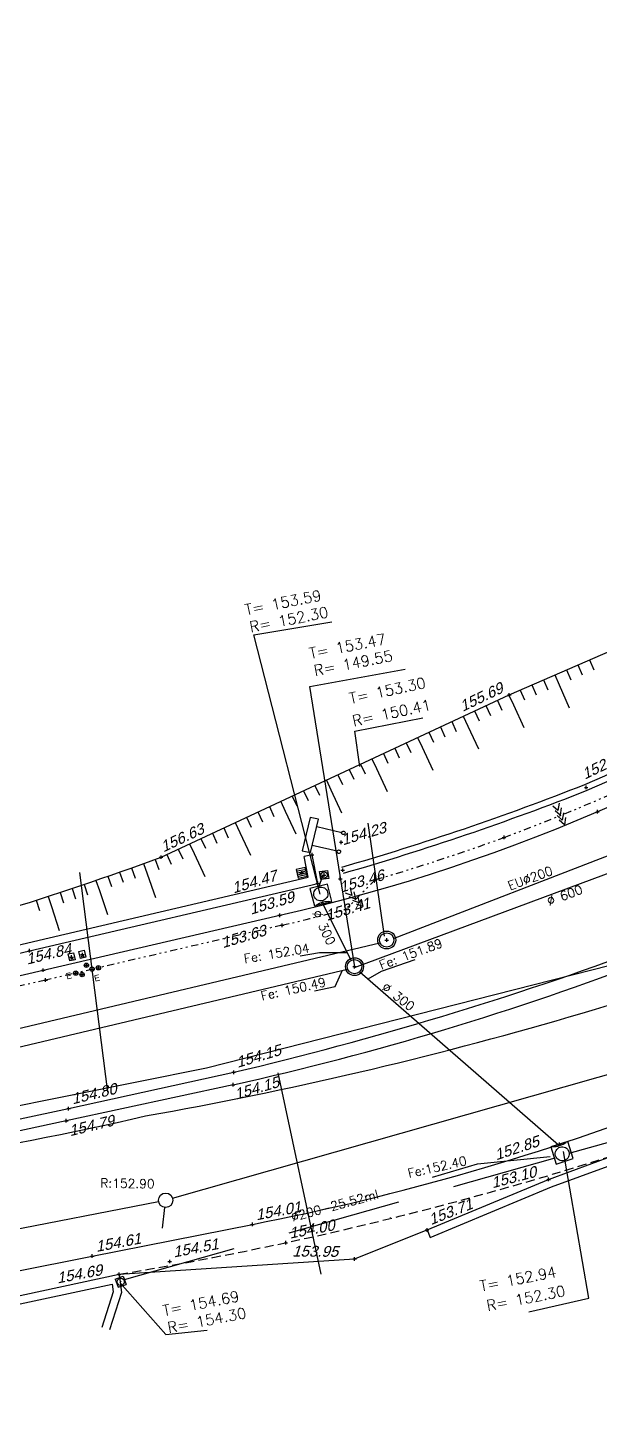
# Model space of a CAD drawing. Header units: metres. Extents: x 1633075 to 1634601, y 8175308 to 8177203.
# Drawn here: x 1633316.1 to 1633348, y 8175418.1 to 8175495.1 of the extents above; entities that cross this region are included whole.
import ezdxf

# ---------------------------------------------------------------- set-up
doc = ezdxf.new("R2010")
doc.units = ezdxf.units.M
doc.header["$LTSCALE"] = 2
doc.header["$PDMODE"] = 2
doc.header["$PDSIZE"] = 0.1
for name, pattern in [('211', [0.5, 0.2, -0.1, 0, -0.1, 0, -0.1]), ('31', [2, 1, 1]), ('CACHE', [0.375, 0.25, -0.125]), ('CACHE2', [4.7625, 3.175, -1.5875]), ('CONTINU', [0])]:
    doc.linetypes.add(name, pattern=pattern)
for name, color, linetype in [('C15785 - ALLEE', 7, 'CACHE'), ('C15785 - BORDURES', 7, 'CONTINU'), ('C15785 - CLOTURES', 3, 'Continuous'), ('C15785 - DBA', 252, 'Continuous'), ('C15785 - EAUP', 5, 'CONTINU'), ('C15785 - EP', 4, 'Continuous'), ('C15785 - EU', 6, 'Continuous'), ('C15785 - HTALUS', 7, 'Continuous'), ('C15785 - MOBILIER', 252, 'Continuous'), ('C15785 - MURS', 7, 'Continuous'), ('C15785 - POINT 2D', 7, 'Continuous'), ('C15785 - RECO-GÉN', 5, 'Continuous'), ('C15785 - Talus', 7, 'Continuous'), ('C15785 - Z', 7, 'Continuous')]:
    doc.layers.add(name, color=color, linetype=linetype)
doc.styles.add('SIMPLEX', font='simplex_.ttf', dxfattribs={"height": 0.6})
doc.styles.get("Standard").update_dxf_attribs({"font": 'arial.ttf'})
doc.styles.add('TXT', font='txt', dxfattribs={"height": 0.3})

# ---------------------------------------------------------------- blocks, each defined once
blk = doc.blocks.new('BLBG')
for p, q in [((0, 0), (0, 1.33)), ((0, 1.33), (1, 1.33)), ((1, 0), (0, 0)), ((0.33, 0), (0.33, 0.41)), ((0.67, 0), (0.67, 0.41)), ((1, 1.33), (1, 0))]:
    blk.add_line(p, q)
blk = doc.blocks.new('REC90')
for p, q in [((-0.46, 0.45), (0.44, 0.45)), ((-0.46, -0.45), (-0.46, 0.45)), ((0.44, 0.45), (0.44, -0.45)), ((0.44, -0.45), (-0.46, -0.45))]:
    blk.add_line(p, q)
blk.add_circle((-0.01, 0), 0.35)
blk = doc.blocks.new('U-GRILLC')
for p, q in [((0.5, 0.5), (-0.5, 0.5)), ((-0.5, 0.5), (-0.5, -0.5)), ((0.4, 0.3), (-0.4, 0.3)), ((0.4, 0.1), (-0.4, 0.1)), ((0.5, -0.5), (0.5, 0.5)), ((-0.5, -0.5), (0.5, -0.5)), ((0.4, -0.1), (-0.4, -0.1)), ((0.4, -0.3), (-0.4, -0.3))]:
    blk.add_line(p, q)
blk = doc.blocks.new('BL19')
at = {"color": 0}
for p, q in [((0.5, 1), (-0.5, 1)), ((-0.5, 1), (-0.5, 0)), ((0.5, 0), (0.5, 1)), ((-0.5, 0), (0.5, 0))]:
    blk.add_line(p, q, dxfattribs=at)
for centre, major_axis, start_param, end_param in [((0.009, 0.554), (-0.275, 0.275), 3.926991, 10.210176), ((0.008, -0.967), (0.742, 0.742), 0.387155, 1.183656)]:
    blk.add_ellipse(centre, major_axis=major_axis, ratio=1, start_param=start_param, end_param=end_param, dxfattribs=at)
blk = doc.blocks.new('TALB200A')
blk.add_line((0, -0.6), (0, -2))
blk = doc.blocks.new('TALB200B')
blk.add_line((0, 0), (0, -0.6))
blk = doc.blocks.new('13')
for p, q in [((0, 0.6), (0.6, 0.6)), ((0, 0.6), (0, 0)), ((0, 0), (0.6, 0)), ((0.6, 0.6), (0.6, 0))]:
    blk.add_line(p, q)
for radius in [0.25, 0.01]:
    blk.add_circle((0.3, 0.3), radius)
blk = doc.blocks.new('TAMPON')
blk.add_circle((0, 0), 0.5)
blk = doc.blocks.new('T24')
for p, q in [((-0.654, 0.225), (-0.309, -0.004)), ((-0.365, 0.225), (-0.02, -0.004)), ((-0.076, 0.225), (0.269, -0.004)), ((0.213, 0.225), (0.558, -0.004)), ((-0.309, -0.004), (-0.654, -0.157)), ((-0.02, -0.004), (-0.365, -0.157)), ((0.269, -0.004), (-0.076, -0.157)), ((0.558, -0.004), (0.213, -0.157))]:
    blk.add_line(p, q)
blk = doc.blocks.new('T1')
at = {"linetype": '31'}
blk.add_point((0, 0), dxfattribs=at)

msp = doc.modelspace()

# ---------------------------------------------------------------- linework, layer by layer
at = {"layer": 'C15785 - ALLEE'}
msp.add_arc((1633289.578, 8175618.215), 194.996, 279.33945, 287.66239, dxfattribs=at)
at = {"layer": 'C15785 - BORDURES'}
for points in [[(1633333.623, 8175448.443, 0.023626), (1633347.155, 8175453.042, 0.095256), (1633378.886, 8175474.608), (1633397.099, 8175493.632), (1633416.63, 8175513.998), (1633420.432, 8175517.894), (1633435.193, 8175533.365), (1633445.937, 8175544.539, 0.074216), (1633478.5, 8175590.041, 0.074216)], [(1633333.719, 8175448.106, 0.023635), (1633347.288, 8175452.719, 0.095278), (1633379.137, 8175474.364), (1633397.352, 8175493.39), (1633416.881, 8175513.754), (1633420.684, 8175517.651), (1633435.446, 8175533.123), (1633446.189, 8175544.296, 0.074215), (1633478.812, 8175589.881, 0.074215)]]:
    msp.add_lwpolyline(points, format="xyb", dxfattribs=at)
for points in [[(1633285.193, 8175435.236), (1633303.063, 8175439.485), (1633317.008, 8175442.715), (1633330.171, 8175445.766)], [(1633281.384, 8175419.251), (1633289.281, 8175420.797), (1633300.58, 8175423.018), (1633302.507, 8175423.382), (1633306.763, 8175424.243), (1633319.734, 8175426.82), (1633328.644, 8175428.58)]]:
    msp.add_lwpolyline(points, dxfattribs=at)
for centre, radius, start, end in [((1633307.326, 8175545.939), 102.745, 282.84679, 305.01284), ((1633302.104, 8175565.285), 139.258, 280.98692, 291.29936)]:
    msp.add_arc(centre, radius, start, end, dxfattribs=at)
at = {"layer": 'C15785 - CLOTURES'}
msp.add_lwpolyline([(1633321.222, 8175425.803), (1633334.334, 8175426.66), (1633338.37, 8175428.27)], dxfattribs=at)
at = {"layer": 'C15785 - DBA'}
for points in [[(1633280.969, 8175426.934), (1633288.665, 8175428.611), (1633304.159, 8175431.987), (1633318.415, 8175435.015), (1633327.605, 8175437.036)], [(1633327.575, 8175436.342), (1633318.29, 8175434.345), (1633304.279, 8175431.312), (1633281.014, 8175426.253)]]:
    msp.add_lwpolyline(points, dxfattribs=at)
for centre, radius, start, end in [((1633283.381, 8175625.087), 193.181, 283.23375, 290.34483), ((1633292.537, 8175594.875), 162.358, 282.4626, 291.05497)]:
    msp.add_arc(centre, radius, start, end, dxfattribs=at)
at = {"layer": 'C15785 - EAUP', "linetype": '211'}
msp.add_lwpolyline([(1633352.437, 8175454.291, -0.026063), (1633342.656, 8175450.099, -0.018445), (1633335.496, 8175447.755), (1633333.844, 8175446.09, -0.008842), (1633330.297, 8175445.215), (1633330.299, 8175445.215), (1633317.136, 8175442.163), (1633317.136, 8175442.163), (1633303.191, 8175438.934), (1633303.194, 8175438.935), (1633288.702, 8175435.495), (1633287.248, 8175433.613), (1633264.449, 8175431.155), (1633258.303, 8175422.081), (1633257.449, 8175421.237), (1633256.341, 8175420.775)], format="xyb", dxfattribs=at)
at = {"layer": 'C15785 - EAUP'}
for centre in [(1633319.406, 8175442.987), (1633319.721, 8175442.772), (1633320.079, 8175442.846), (1633318.817, 8175442.549), (1633319.171, 8175442.469)]:
    msp.add_circle(centre, 0.12, dxfattribs=at)
at = {"layer": 'C15785 - EP', "linetype": 'CONTINU'}
for p, q in [((1633334.328, 8175442.869), (1633367.824, 8175455.294)), ((1633332.569, 8175446.404), (1633334.15, 8175443.227)), ((1633301.839, 8175435.162), (1633333.939, 8175442.776)), ((1633345.692, 8175432.979), (1633334.63, 8175442.606)), ((1633350.318, 8175433.649), (1633346.252, 8175432.528))]:
    msp.add_line(p, q, dxfattribs=at)
at = {"layer": 'C15785 - EP', "linetype": 'CACHE2'}
msp.add_line((1633321.526, 8175425.514), (1633345.504, 8175432.286), dxfattribs=at)
at = {"layer": 'C15785 - EP', "flags": 128}
for points in [[(1633332.423, 8175446.942), (1633328.726, 8175461.357), (1633333.075, 8175462.089)], [(1633334.347, 8175442.903), (1633331.842, 8175458.495), (1633337.157, 8175459.46)], [(1633331.297, 8175443.521), (1633332.374, 8175443.693), (1633333.927, 8175443.696)], [(1633332.097, 8175441.574), (1633333.259, 8175441.798), (1633333.657, 8175442.707)], [(1633335.096, 8175442.224), (1633335.831, 8175442.651), (1633337.701, 8175443.299)], [(1633338.674, 8175431.199), (1633341.18, 8175431.942), (1633345.227, 8175432.351)], [(1633344.036, 8175423.711), (1633347.377, 8175424.483), (1633345.954, 8175432.63)], [(1633321.264, 8175425.34), (1633323.833, 8175422.451), (1633326.131, 8175422.696)]]:
    msp.add_lwpolyline(points, dxfattribs=at)
at = {"layer": 'C15785 - EP'}
msp.add_lwpolyline([(1633332.552, 8175447.934), (1633332.326, 8175447.323)], dxfattribs=at)
msp.add_circle((1633334.33, 8175442.91), 0.4, dxfattribs=at)
at = {"layer": 'C15785 - EU', "linetype": 'CACHE2'}
for p, q in [((1633334.34, 8175456.003), (1633338.142, 8175456.745)), ((1633336.005, 8175444.608), (1633334.34, 8175456.003))]:
    msp.add_line(p, q, dxfattribs=at)
at = {"layer": 'C15785 - EU', "linetype": 'CONTINU'}
for p, q in [((1633336.494, 8175444.467), (1633365.951, 8175455.866)), ((1633303.235, 8175436.532), (1633335.731, 8175444.231))]:
    msp.add_line(p, q, dxfattribs=at)
at = {"layer": 'C15785 - EU'}
msp.add_circle((1633336.121, 8175444.392), 0.4, dxfattribs=at)
at = {"layer": 'C15785 - HTALUS'}
msp.add_lwpolyline([(1633286.135, 8175436.921, -0.024744), (1633290.476, 8175439.31, -0.051098), (1633292.732, 8175440.138, -0.009084), (1633297.626, 8175441.29, 0.011535), (1633301.476, 8175442.216, 0.009674), (1633314.598, 8175445.969, 0.013957), (1633323.561, 8175448.998), (1633342.942, 8175458.026), (1633355.757, 8175463.594)], format="xyb", dxfattribs=at)
at = {"layer": 'C15785 - MOBILIER'}
for p, q in [((1633331.857, 8175451.212), (1633331.421, 8175449.358)), ((1633332.32, 8175451.103), (1633331.857, 8175451.212)), ((1633331.884, 8175449.249), (1633332.32, 8175451.103)), ((1633332.225, 8175450.698), (1633333.616, 8175450.371)), ((1633333.37, 8175449.326), (1633331.979, 8175449.653)), ((1633331.421, 8175449.358), (1633331.884, 8175449.249))]:
    msp.add_line(p, q, dxfattribs=at)
for centre, major_axis, start_param, end_param in [((1633333.709, 8175450.349), (0.0673, 0.0673), 0.55424, 6.837425), ((1633333.463, 8175449.304), (-0.0673, 0.0673), -1.016556745477508, 5.266628561702078)]:
    msp.add_ellipse(centre, major_axis=major_axis, ratio=1, start_param=start_param, end_param=end_param, dxfattribs=at)
at = {"layer": 'C15785 - MURS'}
for points in [[(1633302.383, 8175442.144), (1633302.727, 8175440.598), (1633316.247, 8175443.797), (1633332.281, 8175447.539), (1633331.965, 8175449.131)], [(1633302.823, 8175442.242), (1633303.067, 8175441.141), (1633316.144, 8175444.235), (1633331.755, 8175447.878), (1633331.524, 8175449.043)], [(1633331.965, 8175449.131), (1633331.524, 8175449.043)], [(1633338.37, 8175428.27), (1633345.13, 8175431.082), (1633348.741, 8175432.411), (1633349.404, 8175430.305)], [(1633338.542, 8175427.854), (1633345.295, 8175430.663), (1633348.454, 8175431.825), (1633348.975, 8175430.17)], [(1633338.37, 8175428.27), (1633338.542, 8175427.854)], [(1633306.143, 8175422.576), (1633321.222, 8175425.803), (1633321.36, 8175424.798), (1633320.698, 8175422.714)], [(1633306.666, 8175422.228), (1633320.842, 8175425.262), (1633320.9, 8175424.837), (1633320.269, 8175422.85)]]:
    msp.add_lwpolyline(points, dxfattribs=at)
at = {"layer": 'C15785 - POINT 2D'}
for p in [(1633342.942, 8175458.026), (1633347.222, 8175452.881), (1633347.854, 8175451.525), (1633333.586, 8175449.826), (1633323.561, 8175448.998), (1633331.965, 8175449.131), (1633331.389, 8175448.128), (1633332.637, 8175448.002), (1633333.671, 8175448.275), (1633332.281, 8175447.539), (1633333.54, 8175447.798), (1633330.171, 8175445.766), (1633332.58, 8175446.411), (1633336.121, 8175444.392), (1633316.247, 8175443.797), (1633318.586, 8175443.441), (1633319.184, 8175443.582), (1633317.008, 8175442.715), (1633319.406, 8175442.987), (1633319.721, 8175442.772), (1633320.079, 8175442.846), (1633334.33, 8175442.91), (1633318.817, 8175442.549), (1633319.171, 8175442.469), (1633327.605, 8175437.036), (1633327.575, 8175436.342), (1633318.415, 8175435.015), (1633318.29, 8175434.345), (1633345.732, 8175433.038), (1633345.13, 8175431.082), (1633328.644, 8175428.58), (1633338.37, 8175428.27), (1633330.507, 8175427.562), (1633319.734, 8175426.82), (1633324.048, 8175426.515), (1633334.334, 8175426.66), (1633321.222, 8175425.803)]:
    msp.add_point(p, dxfattribs=at)
at = {"layer": 'C15785 - RECO-GÉN', "color": 4}
for p, q in [((1633320.597, 8175435.938, 152.767), (1633319.036, 8175448.139, 152.767)), ((1633355.189, 8175444.663), (1633326.087, 8175437.257)), ((1633326.087, 8175437.257), (1633296.523, 8175431.354)), ((1633330.057, 8175437.006, 152.111), (1633332.464, 8175425.803, 152.111))]:
    msp.add_line(p, q, dxfattribs=at)
at = {"layer": 'C15785 - RECO-GÉN'}
for p, q in [((1633324.204, 8175430.029), (1633358.087, 8175439.678)), ((1633263.101, 8175418.129), (1633323.427, 8175429.843)), ((1633323.645, 8175428.364), (1633323.775, 8175429.522))]:
    msp.add_line(p, q, dxfattribs=at)
at = {"layer": 'C15785 - RECO-GÉN', "color": 20}
msp.add_line((1633336.333, 8175428.962), (1633336.33, 8175428.974), dxfattribs=at)
at = {"layer": 'C15785 - RECO-GÉN'}
msp.add_circle((1633323.82, 8175429.92), 0.4, dxfattribs=at)
at = {"layer": 'C15785 - RECO-GÉN', "color": 3}
for centre, radius, start, end in [((1633283.728, 8175654.714), 223.53, 280.04117, 292.46166), ((1633273.818, 8175648.971), 219.867, 276.10192, 282.84615)]:
    msp.add_arc(centre, radius, start, end, dxfattribs=at)

# ---------------------------------------------------------------- block references
at = {"layer": 'C15785 - EAUP'}
for name, p, rotation in [('T24', (1633345.784, 8175451.311), 294.1341061444934), ('T1', (1633342.656, 8175450.099), 290.2354681276011), ('T1', (1633335.496, 8175447.755), 135.2198781417299), ('T1', (1633335.496, 8175447.755), 286.0085581340614), ('T24', (1633334.395, 8175446.646), 315.21987612302), ('T1', (1633333.844, 8175446.09), 135.2198781417299), ('T1', (1633333.844, 8175446.09), 284.8730731397129), ('T1', (1633330.297, 8175445.215), 282.8467811470068), ('T1', (1633330.299, 8175445.215), 359.5000271160415), ('T1', (1633317.136, 8175442.163), 359.5000271160415), ('T1', (1633317.136, 8175442.163), 359.5000271160415)]:
    msp.add_blockref(name, p, dxfattribs=dict(at, rotation=rotation))
at = {"layer": 'C15785 - EAUP', "zscale": 2.5}
for p, xscale, yscale, rotation in [((1633318.482, 8175443.228), 0.2999999998550182, 0.2999999998550182, 12.98481435461419), ((1633319.081, 8175443.368), 0.2999999998845847, 0.2999999998845847, 13.37026610909164)]:
    msp.add_blockref('BLBG', p, dxfattribs=dict(at, xscale=xscale, yscale=yscale, rotation=rotation))
at = {"layer": 'C15785 - EP'}
for name, p, xscale, yscale, zscale, rotation in [('U-GRILLC', (1633331.389, 8175448.128), 0.5000000001755539, 0.5000000001755539, 0.5000000001755539, 192.7521864065459), ('REC90', (1633332.637, 8175448.002), 0.4999999998933767, 0.4999999998933767, 0.4999999998933767, 187.6681307609572)]:
    msp.add_blockref(name, p, dxfattribs=dict(at, xscale=xscale, yscale=yscale, zscale=zscale, rotation=rotation))
for name, p, rotation in [('BL19', (1633332.58, 8175446.411), 14.29660319109445), ('TAMPON', (1633334.33, 8175442.91), 359.5000271160415)]:
    msp.add_blockref(name, p, dxfattribs=dict(at, rotation=rotation))
at = {"layer": 'C15785 - EP', "linetype": 'CACHE2', "rotation": 197.4751371927725}
msp.add_blockref('BL19', (1633345.732, 8175433.038), dxfattribs=at)
at = {"layer": 'C15785 - EP', "linetype": 'CONTINU', "xscale": 0.799999999800388, "yscale": 0.799999999800388, "zscale": 0.799999999800388, "rotation": 19.6942704299231}
msp.add_blockref('13', (1633321.171, 8175425.081), dxfattribs=at)
at = {"layer": 'C15785 - EU', "rotation": 359.5000271160415}
msp.add_blockref('TAMPON', (1633336.121, 8175444.392), dxfattribs=at)
at = {"layer": 'C15785 - Talus'}
for name, p, rotation in [('TALB200B', (1633346.768, 8175459.689), 23.48749881911404), ('TALB200B', (1633347.411, 8175459.968), 23.48749881911404), ('TALB200B', (1633344.842, 8175458.852), 23.48749881911404), ('TALB200B', (1633345.484, 8175459.131), 23.48749881911404), ('TALB200B', (1633346.126, 8175459.41), 23.48749881911404), ('TALB200B', (1633343.558, 8175458.294), 23.48749881911404), ('TALB200B', (1633344.2, 8175458.573), 23.48749881911404), ('TALB200A', (1633345.484, 8175459.131), 23.48749881911404), ('TALB200B', (1633341.648, 8175457.423), 24.9768518887839), ('TALB200B', (1633342.282, 8175457.719), 24.9768518887839), ('TALB200B', (1633342.917, 8175458.014), 24.9768518887839), ('TALB200A', (1633342.917, 8175458.014), 24.9768518887839), ('TALB200B', (1633340.379, 8175456.832), 24.9768518887839), ('TALB200B', (1633341.013, 8175457.127), 24.9768518887839), ('TALB200B', (1633338.475, 8175455.945), 24.9768518887839), ('TALB200B', (1633339.11, 8175456.241), 24.9768518887839), ('TALB200B', (1633339.744, 8175456.536), 24.9768518887839), ('TALB200A', (1633340.379, 8175456.832), 24.9768518887839), ('TALB200B', (1633336.571, 8175455.058), 24.9768518887839), ('TALB200B', (1633337.206, 8175455.354), 24.9768518887839), ('TALB200B', (1633337.841, 8175455.65), 24.9768518887839), ('TALB200A', (1633337.841, 8175455.65), 24.9768518887839), ('TALB200B', (1633335.302, 8175454.467), 24.9768518887839), ('TALB200B', (1633335.937, 8175454.763), 24.9768518887839), ('TALB200B', (1633333.399, 8175453.58), 24.9768518887839), ('TALB200B', (1633334.033, 8175453.876), 24.9768518887839), ('TALB200B', (1633334.668, 8175454.172), 24.9768518887839), ('TALB200A', (1633335.302, 8175454.467), 24.9768518887839), ('TALB200B', (1633331.495, 8175452.694), 24.9768518887839), ('TALB200B', (1633332.13, 8175452.989), 24.9768518887839), ('TALB200B', (1633332.764, 8175453.285), 24.9768518887839), ('TALB200A', (1633332.764, 8175453.285), 24.9768518887839), ('TALB200B', (1633330.226, 8175452.103), 24.9768518887839), ('TALB200B', (1633330.861, 8175452.398), 24.9768518887839), ('TALB200B', (1633328.322, 8175451.216), 24.9768518887839), ('TALB200B', (1633328.957, 8175451.511), 24.9768518887839), ('TALB200B', (1633329.592, 8175451.807), 24.9768518887839), ('TALB200A', (1633330.226, 8175452.103), 24.9768518887839), ('TALB200B', (1633327.053, 8175450.625), 24.9768518887839), ('TALB200B', (1633327.688, 8175450.92), 24.9768518887839), ('TALB200B', (1633325.15, 8175449.738), 24.9768518887839), ('TALB200B', (1633325.784, 8175450.034), 24.9768518887839), ('TALB200B', (1633326.419, 8175450.329), 24.9768518887839), ('TALB200A', (1633327.688, 8175450.92), 24.9768518887839), ('TALB200B', (1633323.235, 8175448.878), 20.15098762365239), ('TALB200B', (1633323.881, 8175449.147), 24.9768518887839), ('TALB200B', (1633324.515, 8175449.442), 24.9768518887839), ('TALB200A', (1633325.15, 8175449.738), 24.9768518887839), ('TALB200B', (1633321.259, 8175448.167), 19.4411528594129), ('TALB200B', (1633321.919, 8175448.401), 19.67776444221604), ('TALB200B', (1633322.577, 8175448.638), 19.91437602407242), ('TALB200A', (1633322.577, 8175448.638), 19.91437602407242), ('TALB200B', (1633319.275, 8175447.48), 18.73131812914594), ('TALB200B', (1633319.937, 8175447.706), 18.96792969845017), ('TALB200B', (1633320.599, 8175447.935), 19.20454126609321), ('TALB200B', (1633316.616, 8175446.603), 17.78487179198525), ('TALB200B', (1633317.282, 8175446.818), 18.02148335162268), ('TALB200B', (1633317.947, 8175447.036), 18.25809496433819), ('TALB200B', (1633318.611, 8175447.257), 18.4947065265301), ('TALB200A', (1633319.937, 8175447.706), 18.96792969845017), ('TALB200A', (1633317.282, 8175446.818), 18.02148335162268)]:
    msp.add_blockref(name, p, dxfattribs=dict(at, rotation=rotation))

# ---------------------------------------------------------------- texts
at = {"layer": 'C15785 - EAUP', "style": 'TXT'}
for p in [(1633318.321, 8175442.195), (1633319.888, 8175442.074)]:
    msp.add_text('E', height=0.349, rotation=13.64506, dxfattribs=at).set_placement(p)
at = {"layer": 'C15785 - EP', "linetype": 'CONTINU', "style": 'SIMPLEX'}
for s, height, rotation, p in [('T= 153.59', 0.6, 11.04523, (1633328.295, 8175462.45)), ('R= 152.30', 0.6, 11.04523, (1633328.551, 8175461.496)), ('T= 153.47', 0.6, 11.04523, (1633331.877, 8175460.023)), ('R= 149.55', 0.6, 11.04523, (1633332.134, 8175459.068)), ('%%C 300', 0.5, 295.04206, (1633331.967, 8175445.915)), ('Fe: 152.04', 0.5, 9.63791, (1633328.224, 8175443.098)), ('Fe: 150.49', 0.5, 12.64053, (1633329.182, 8175441.022)), ('%%C 300', 0.5, 322.41495, (1633335.801, 8175441.67)), ('Fe:152.40', 0.5, 12.64053, (1633337.355, 8175431.161, -151.668)), ('T= 152.94', 0.6, 11.04523, (1633341.372, 8175424.841)), ('R= 152.30', 0.6, 11.04523, (1633341.738, 8175423.752)), ('T= 154.69', 0.6, 11.04523, (1633323.725, 8175423.482)), ('R= 154.30', 0.6, 11.04523, (1633323.982, 8175422.527))]:
    msp.add_text(s, height=height, rotation=rotation, dxfattribs=at).set_placement(p)
at = {"layer": 'C15785 - EP', "linetype": 'CACHE2', "style": 'SIMPLEX'}
for s, p in [('%%C 600', (1633345.15, 8175446.292)), ('Fe: 151.89', (1633335.822, 8175442.743))]:
    msp.add_text(s, height=0.5, rotation=20.3001, dxfattribs=at).set_placement(p)
at = {"layer": 'C15785 - EU', "linetype": 'CONTINU', "style": 'SIMPLEX'}
for s, p in [('T= 153.30', (1633334.114, 8175457.518)), ('R= 150.41', (1633334.279, 8175456.266))]:
    msp.add_text(s, height=0.6, rotation=12.09169, dxfattribs=at).set_placement(p)
at = {"layer": 'C15785 - EU', "style": 'SIMPLEX'}
msp.add_text('EU%%C200', height=0.5, rotation=20.34729, dxfattribs=at).set_placement((1633342.985, 8175447.147))
at = {"layer": 'C15785 - RECO-GÉN', "style": 'SIMPLEX'}
msp.add_text('R:152.90', height=0.5, rotation=359.04848, dxfattribs=at).set_placement((1633320.176, 8175430.632))
at = {"layer": 'C15785 - RECO-GÉN', "color": 5, "linetype": 'CONTINU', "style": 'SIMPLEX'}
msp.add_text('%%C200-25.52ml', height=0.5, rotation=15.09938, dxfattribs=at).set_placement((1633330.874, 8175428.731))
at = {"layer": 'C15785 - Z', "oblique": 18}
for s, rotation, p in [(' 155.69', 385.70017, (1633340.14, 8175456.972, 155.687)), (' 152.43', 385.70017, (1633346.939, 8175453.206, 152.429)), (' 156.63', 385.18433, (1633323.484, 8175449.161, 156.628)), (' 154.23', 376.51857, (1633333.457, 8175449.586, 154.226)), (' 154.47', 376.51857, (1633327.369, 8175446.909, 154.472)), (' 153.46', 376.51857, (1633333.345, 8175446.948, 153.463)), (' 153.59', 376.51857, (1633328.34, 8175445.729, 153.587)), (' 153.41', 376.51857, (1633332.571, 8175445.386, 153.413)), (' 153.63', 376.51857, (1633326.777, 8175443.867, 153.632)), (' 154.84', 373.64506, (1633315.888, 8175442.968, 154.841)), (' 154.15', 376.51857, (1633327.606, 8175437.216, 154.152)), (' 154.15', 376.51857, (1633327.506, 8175435.439, 154.151)), (' 154.80', 373.64506, (1633318.416, 8175435.195, 154.802)), (' 154.79', 373.64506, (1633318.282, 8175433.426, 154.789)), (' 152.85', 378.32752, (1633342.004, 8175432.064, 152.853)), (' 153.10', 374.73382, (1633341.79, 8175430.525, 153.099)), (' 154.01', 370.70095, (1633328.646, 8175428.76, 154.006)), (' 153.71', 381.53871, (1633338.371, 8175428.45, 153.711)), (' 154.00', 370.70095, (1633330.509, 8175427.742, 154)), (' 154.61', 370.70095, (1633319.736, 8175427, 154.605)), (' 154.51', 370.70095, (1633324.049, 8175426.695, 154.514)), (' 153.95', 359.50003, (1633330.616, 8175426.796, 153.948)), (' 154.69', 370.70095, (1633317.575, 8175425.25, 154.689))]:
    msp.add_text(s, height=0.6, rotation=rotation, dxfattribs=at).set_placement(p)

doc.saveas('drawing.dxf')
